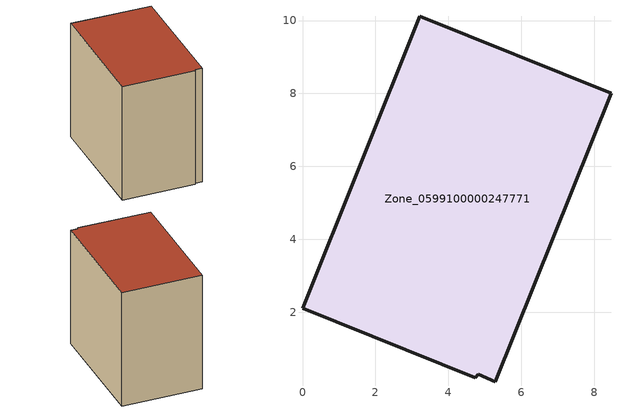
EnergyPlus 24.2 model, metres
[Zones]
Zone_0599100000247771
 floor ground (C_G): 5.28,0.1 4.81,0.3 4.74,0.2 0,2.11 3.22,10.11 8.46,8 z0
 wall outside (C_F): 8.46,8 3.22,10.11 0,2.11 4.74,0.2 4.81,0.3 5.28,0.1 8.46,8 z0:8.51
 roof outside (C_R): 4.81,0.3 5.28,0.1 8.46,8 3.22,10.11 0,2.11 4.74,0.2 z8.51
[BUILDING]
Pand.0599100000247771: North Axis=0; Terrain=City; Loads Convergence Tolerance Value=0.04; Temperature Convergence Tolerance Value=0.4; Solar Distribution=FullExterior; Maximum Number of Warmup Days=25; Minimum Number of Warmup Days=1
[Site:Location]
Rotterdam.The.Hague.AP_ZH_NLD Design_Conditions: Latitude=51.96; Longitude=4.45; Time Zone=1; Elevation=-4.5
[SITE:GROUNDTEMPERATURE:BUILDINGSURFACE]
18, 18, 18, 18, 18, 18, 18, 18, 18, 18, 18, 18
[MATERIAL] Thermal Absorptance=0.9; Solar Absorptance=0.7; Visible Absorptance=0.7
Name | Roughness | Thickness | Conductivity | Density | Specific Heat
G.TC.1975-1991 | MediumSmooth | 0.15 | 0.288461 | 540 | 1210
F.TC.1975-1991 | Rough | 0.3 | 0.230769 | 1920 | 840
R.TC.1975-1991 | MediumRough | 0.2 | 0.153846 | 1500 | 1000
[CONSTRUCTION]
C_G: G.TC.1975-1991
C_F: F.TC.1975-1991
C_R: R.TC.1975-1991
[ZONE]
Zone_0599100000247771: Type=1; Multiplier=1; Ceiling Height=Autocalculate; Volume=Autocalculate; Floor Area=autocalculate; Part of Total Floor Area=Yes
[ZONEINFILTRATION:DESIGNFLOWRATE]
Infil_Zone_0599100000247771: Zone or ZoneList or Space or SpaceList=Zone_0599100000247771; Schedule=AlwaysOn; Design Flow Rate Calculation Method=Flow/Area; Flow Rate per Floor Area=0.003; Constant Term Coefficient=1; Temperature Term Coefficient=0; Velocity Term Coefficient=0; Velocity Squared Term Coefficient=0
[HVACTEMPLATE:ZONE:IDEALLOADSAIRSYSTEM]
Zone_0599100000247771: Maximum Heating Supply Air Temperature=50; Minimum Cooling Supply Air Temperature=13; Maximum Heating Supply Air Humidity Ratio=0.0156; Minimum Cooling Supply Air Humidity Ratio=0.0077; Heating Limit=NoLimit; Cooling Limit=NoLimit; Dehumidification Control Type=ConstantSensibleHeatRatio; Cooling Sensible Heat Ratio=0.7; Dehumidification Setpoint=60; Humidification Control Type=None; Humidification Setpoint=30; Outdoor Air Method=None; Outdoor Air Flow Rate per Person=0.00944; Outdoor Air Flow Rate per Zone Floor Area=0; Outdoor Air Flow Rate per Zone=0; Demand Controlled Ventilation Type=None; Outdoor Air Economizer Type=NoEconomizer; Heat Recovery Type=None; Sensible Heat Recovery Effectiveness=0.7; Latent Heat Recovery Effectiveness=0.65
[ZONECONTROL:THERMOSTAT]
ThermostatControl_Zone_0599100000247771: Zone or ZoneList=Zone_0599100000247771; Control Type Schedule=DualSetpointControlType; Control 1=Thermostat_Zone_0599100000247771; Temperature Difference Between Cutout And Setpoint=0
[THERMOSTATSETPOINT:DUALSETPOINT]
Thermostat_Zone_0599100000247771: Heating Setpoint Temperature Schedule=HeatingSetpoint_Zone_0599100000247771; Cooling Setpoint Temperature Schedule=CoolingSetpoint_Zone_0599100000247771
[SCHEDULE:COMPACT]
HeatingSetpoint_Zone_0599100000247771: Through: 12/31, For: AllDays, Until: 24:00, 21
CoolingSetpoint_Zone_0599100000247771: Through: 12/31, For: AllDays, Until: 24:00, 24
DualSetpointControlType: Through: 12/31, For: AllDays, Until: 24:00, 4
AlwaysOn: Through: 12/31, For: AllDays, Until: 24:00, 1
